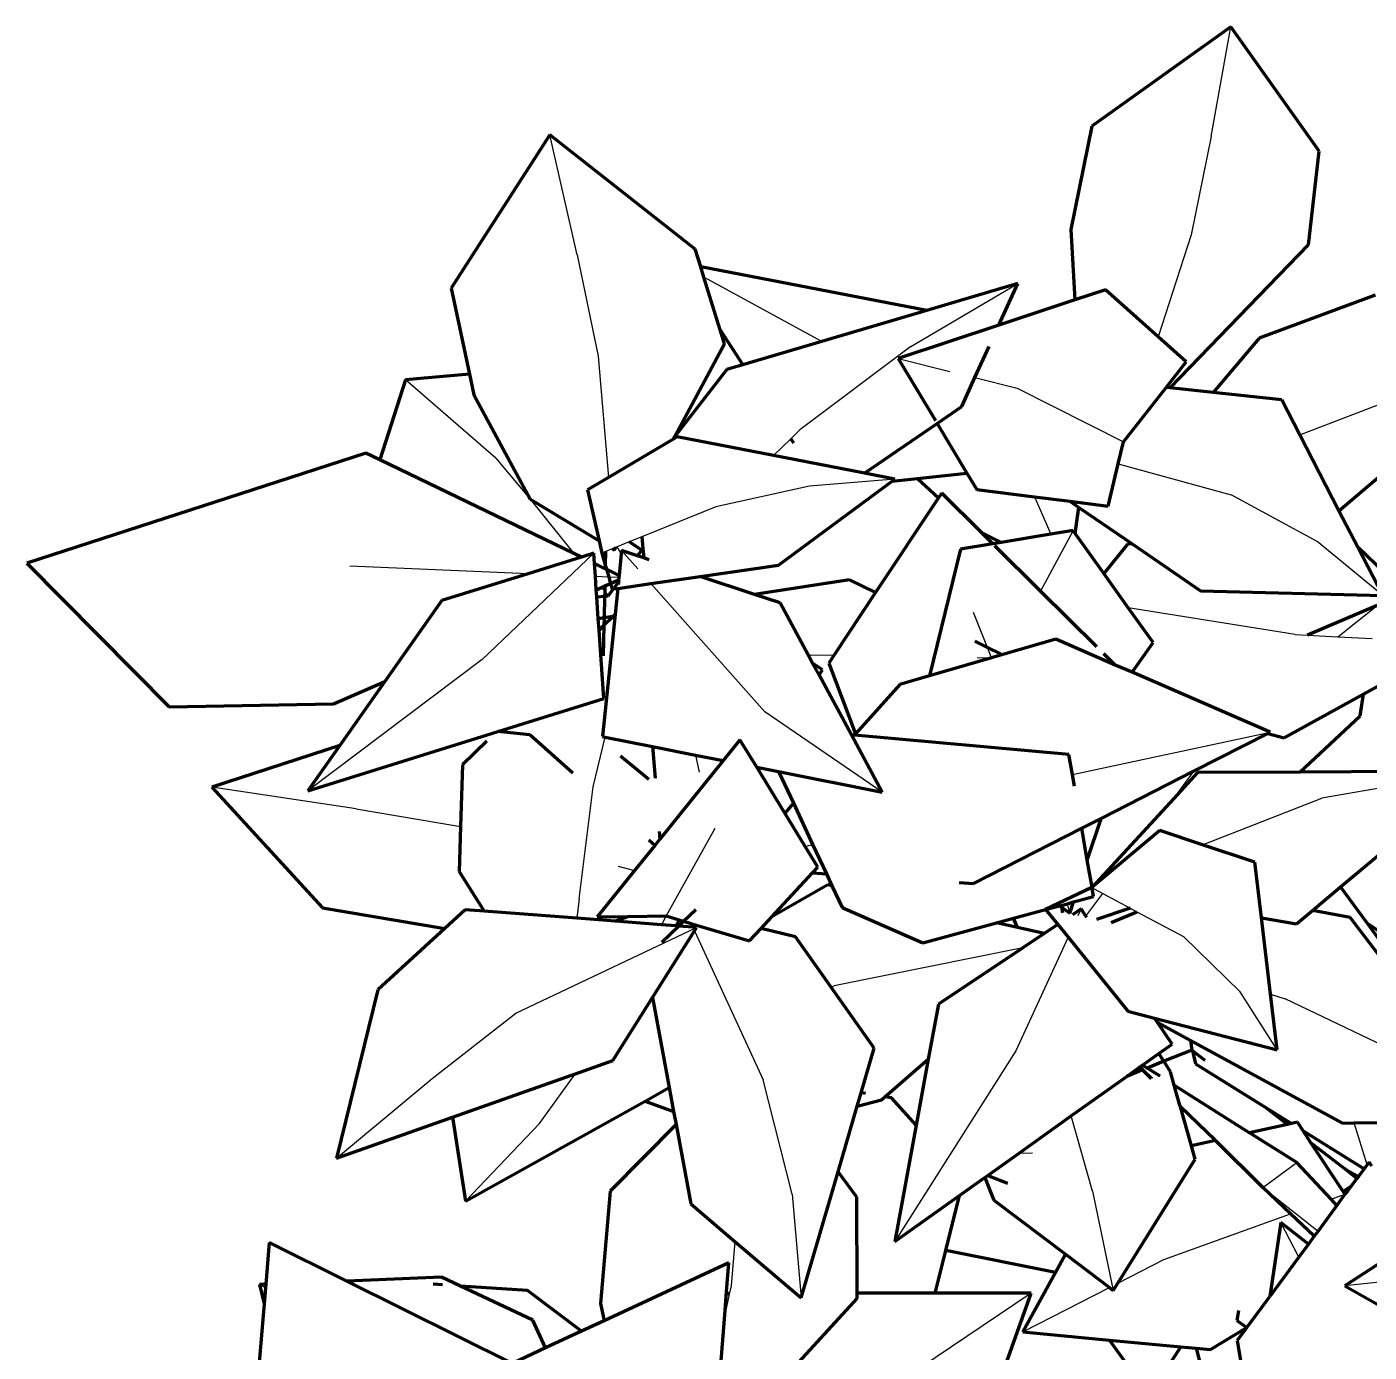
# Model space of a CAD drawing. Header units: millimetres. Extents: x 4307 to 31003, y 2809 to 20009.
# Drawn here: x 7111 to 7200.2, y 8266.5 to 8354.7 of the extents above; entities that cross this region are included whole.
import ezdxf

# ---------------------------------------------------------------- set-up
doc = ezdxf.new("R2010")
doc.units = ezdxf.units.MM
doc.layers.add('ProfileEdges', color=7, linetype='Continuous')

msp = doc.modelspace()

# ---------------------------------------------------------------- linework, layer by layer
for p, q in [((7189.738, 8347.367), (7191.049, 8354.67)), ((7147.574, 8339.5), (7145.754, 8347.488)), ((7189.738, 8347.367), (7188.409, 8340.842)), ((7188.409, 8340.842), (7186.206, 8334.046)), ((7147.574, 8339.5), (7148.984, 8332.766)), ((7163.835, 8333.738), (7156.003, 8338.01)), ((7169.769, 8333.395), (7176.886, 8337.602)), ((7169.769, 8333.395), (7162.392, 8327.855)), ((7148.984, 8332.766), (7149.657, 8324.689)), ((7168.925, 8332.607), (7172.365, 8331.753)), ((7174.025, 8331.34), (7176.83, 8330.644)), ((7142.175, 8325.985), (7136.156, 8331.178)), ((7176.83, 8330.644), (7183.907, 8327.069)), ((7195.62, 8327.534), (7202.51, 8330.179)), ((7161.788, 8327.267), (7162.392, 8327.855)), ((7160.64, 8326.146), (7161.788, 8327.267)), ((7142.175, 8325.985), (7144.459, 8323.249)), ((7183.556, 8325.6), (7191.055, 8323.534)), ((7168.692, 8324.574), (7163.018, 8324.111)), ((7144.459, 8323.249), (7147.35, 8319.636)), ((7163.018, 8324.111), (7156.794, 8322.743)), ((7177.992, 8323.406), (7179.074, 8320.911)), ((7196.787, 8320.424), (7191.055, 8323.534)), ((7156.794, 8322.743), (7151.88, 8320.746)), ((7151.88, 8320.746), (7151.04, 8320.404)), ((7180.551, 8321.155), (7178.384, 8317.14)), ((7149.471, 8319.766), (7149.22, 8319.664)), ((7149.913, 8319.946), (7149.471, 8319.766)), ((7150.049, 8320.001), (7149.913, 8319.946)), ((7150.162, 8320.047), (7150.049, 8320.001)), ((7150.049, 8320.001), (7150.061, 8319.856)), ((7150.248, 8320.082), (7150.162, 8320.047)), ((7151.04, 8320.404), (7150.248, 8320.082)), ((7150.511, 8319.609), (7150.248, 8320.082)), ((7151.608, 8318.617), (7150.533, 8319.829)), ((7201.135, 8316.84), (7196.787, 8320.424)), ((7144.329, 8318.29), (7132.472, 8318.784)), ((7148.679, 8319.647), (7141.258, 8312.576)), ((7149.676, 8318.067), (7148.788, 8318.104)), ((7150.351, 8318.039), (7149.676, 8318.067)), ((7149.191, 8317.378), (7149.41, 8317.11)), ((7149.41, 8317.11), (7149.65, 8316.815)), ((7160.057, 8309.099), (7152.481, 8317.634)), ((7198.16, 8314.096), (7200.768, 8316.172)), ((7174.859, 8313.377), (7173.928, 8315.704)), ((7195.307, 8314.237), (7184.216, 8316.025)), ((7195.307, 8314.237), (7196.137, 8314.196)), ((7196.137, 8314.196), (7198.16, 8314.096)), ((7198.16, 8314.096), (7200.43, 8313.983)), ((7141.258, 8312.576), (7129.675, 8303.857)), ((7163.082, 8312.877), (7162.937, 8312.893)), ((7164.641, 8312.85), (7163.082, 8312.877)), ((7175.071, 8312.669), (7174.182, 8312.684)), ((7175.135, 8312.687), (7174.859, 8313.377)), ((7167.861, 8303.761), (7160.057, 8309.099)), ((7148.637, 8304.109), (7149.441, 8307.418)), ((7180.502, 8304.929), (7193.665, 8307.746)), ((7155.435, 8306.228), (7155.698, 8305.087)), ((7187.245, 8303.339), (7188.611, 8305.17)), ((7207.496, 8305.151), (7197.095, 8303.357)), ((7132.875, 8302.639), (7123.279, 8304.084)), ((7147.711, 8296.665), (7148.637, 8304.109)), ((7189.152, 8300.262), (7197.095, 8303.357)), ((7132.875, 8302.639), (7139.827, 8301.471)), ((7156.728, 8301.332), (7153.487, 8295.523)), ((7162.741, 8300.136), (7163.231, 8300.285)), ((7150.297, 8298.843), (7151.399, 8298.555)), ((7147.711, 8296.665), (7147.563, 8295.369)), ((7181.403, 8295.511), (7182.528, 8297.018)), ((7181.909, 8297.348), (7182.528, 8297.018)), ((7182.528, 8297.018), (7184.345, 8296.046)), ((7180.343, 8295.708), (7180.169, 8296.341)), ((7181.081, 8295.989), (7180.871, 8295.532)), ((7184.345, 8296.046), (7184.788, 8295.808)), ((7184.788, 8295.808), (7187.893, 8294.148)), ((7143.503, 8289.056), (7155.523, 8294.762)), ((7153.487, 8295.523), (7153.189, 8294.94)), ((7155.144, 8295.031), (7155.259, 8294.782)), ((7155.376, 8294.528), (7159.935, 8284.627)), ((7180.214, 8294.105), (7176.736, 8286.545)), ((7191.656, 8290.472), (7187.893, 8294.148)), ((7177.206, 8293.404), (7164.676, 8290.878)), ((7164.44, 8290.814), (7164.676, 8290.878)), ((7194.13, 8286.623), (7191.656, 8290.472)), ((7193.683, 8290.33), (7194.647, 8290.015)), ((7202.809, 8286.092), (7194.647, 8290.015)), ((7137.929, 8284.71), (7143.503, 8289.056)), ((7176.736, 8286.545), (7168.7, 8273.86)), ((7145.081, 8281.724), (7147.383, 8284.916)), ((7147.383, 8284.916), (7147.46, 8285.023)), ((7185.055, 8285.523), (7185.263, 8285.317)), ((7185.403, 8285.373), (7185.105, 8285.559)), ((7185.263, 8285.317), (7185.86, 8284.723)), ((7186.231, 8284.857), (7185.403, 8285.373)), ((7131.587, 8279.418), (7137.929, 8284.71)), ((7161.882, 8277.017), (7159.935, 8284.627)), ((7192.271, 8281.088), (7187.302, 8284.188)), ((7181.836, 8277.211), (7180.432, 8282.226)), ((7187.655, 8282.941), (7190.027, 8280.584)), ((7145.081, 8281.724), (7140.15, 8276.544)), ((7200.099, 8278.978), (7199.236, 8281.759)), ((7176.962, 8279.752), (7177.857, 8279.762)), ((7193.165, 8277.468), (7195.429, 8279.118)), ((7161.882, 8277.017), (7162.465, 8270.117)), ((7181.836, 8277.211), (7183.222, 8270.613)), ((7193.165, 8277.468), (7196.839, 8274.565)), ((7197.709, 8276.682), (7198.62, 8277.012)), ((7198.459, 8277.257), (7198.575, 8277.238)), ((7198.575, 8277.238), (7198.789, 8277.205)), ((7186.59, 8272.66), (7195.016, 8275.708)), ((7195.562, 8272.836), (7194.358, 8275.124)), ((7158.068, 8273.865), (7157.813, 8270.929)), ((7183.52, 8271.09), (7186.59, 8272.66)), ((7208.818, 8271.982), (7198.623, 8270.915)), ((7126.852, 8270.794), (7126.454, 8271.008)), ((7157.813, 8270.929), (7157.692, 8270.374)), ((7177.204, 8267.859), (7182.966, 8270.807)), ((7157.692, 8270.374), (7157.391, 8268.99)), ((7177.774, 8270.429), (7170.298, 8265.398))]:
    msp.add_line(p, q)
at = {"layer": 'ProfileEdges', "lineweight": 211}
for p, q in [((7191.049, 8354.67), (7181.792, 8348.068)), ((7196.903, 8346.394), (7191.049, 8354.67)), ((7145.754, 8347.488), (7139.201, 8337.282)), ((7155.428, 8339.875), (7145.754, 8347.488)), ((7181.792, 8348.068), (7180.404, 8341.182)), ((7196.208, 8340.161), (7196.903, 8346.394)), ((7180.404, 8341.182), (7180.668, 8336.503)), ((7155.79, 8338.703), (7155.428, 8339.875)), ((7187.012, 8330.652), (7196.208, 8340.161)), ((7170.834, 8335.81), (7155.79, 8338.703)), ((7156.003, 8338.01), (7155.79, 8338.703)), ((7157.081, 8334.516), (7156.003, 8338.01)), ((7176.886, 8337.602), (7170.834, 8335.81)), ((7175.618, 8334.828), (7176.886, 8337.602)), ((7139.201, 8337.282), (7140.412, 8331.559)), ((7182.707, 8337.18), (7180.668, 8336.503)), ((7186.206, 8334.046), (7182.707, 8337.18)), ((7200.638, 8336.825), (7192.918, 8333.967)), ((7170.834, 8335.81), (7163.835, 8333.738)), ((7180.668, 8336.503), (7175.618, 8334.828)), ((7157.081, 8334.516), (7158.593, 8332.186)), ((7157.367, 8333.587), (7157.081, 8334.516)), ((7175.618, 8334.828), (7168.925, 8332.607)), ((7188.063, 8332.382), (7186.206, 8334.046)), ((7192.918, 8333.967), (7189.86, 8330.348)), ((7154.082, 8327.413), (7157.367, 8333.587)), ((7163.835, 8333.738), (7158.593, 8332.186)), ((7174.025, 8331.34), (7174.965, 8333.398)), ((7158.593, 8332.186), (7157.534, 8331.873)), ((7168.925, 8332.607), (7171.395, 8328.481)), ((7186.733, 8330.682), (7188.063, 8332.382)), ((7140.412, 8331.559), (7136.156, 8331.178)), ((7140.412, 8331.559), (7140.703, 8330.184)), ((7157.534, 8331.873), (7154.082, 8327.413)), ((7173.147, 8329.418), (7174.025, 8331.34)), ((7136.156, 8331.178), (7134.468, 8325.863)), ((7183.907, 8327.069), (7186.733, 8330.682)), ((7187.012, 8330.652), (7186.733, 8330.682)), ((7189.86, 8330.348), (7187.012, 8330.652)), ((7140.703, 8330.184), (7144.459, 8323.249)), ((7194.421, 8329.86), (7189.86, 8330.348)), ((7195.62, 8327.534), (7194.421, 8329.86)), ((7171.509, 8328.292), (7173.147, 8329.418)), ((7166.672, 8324.968), (7171.509, 8328.292)), ((7171.509, 8328.292), (7173.492, 8324.978)), ((7154.006, 8327.27), (7149.657, 8324.689)), ((7154.006, 8327.27), (7154.082, 8327.413)), ((7154.224, 8327.399), (7154.006, 8327.27)), ((7160.64, 8326.146), (7154.224, 8327.399)), ((7161.788, 8327.267), (7161.958, 8327.005)), ((7183.556, 8325.6), (7183.907, 8327.069)), ((7198.227, 8322.48), (7195.62, 8327.534)), ((7198.227, 8322.48), (7203.466, 8326.939)), ((7133.534, 8326.315), (7110.988, 8318.996)), ((7134.468, 8325.863), (7133.534, 8326.315)), ((7166.672, 8324.968), (7160.64, 8326.146)), ((7147.35, 8319.636), (7134.468, 8325.863)), ((7182.885, 8322.789), (7183.556, 8325.6)), ((7149.657, 8324.689), (7148.269, 8323.866)), ((7160.954, 8318.857), (7168.529, 8324.453)), ((7168.692, 8324.574), (7166.672, 8324.968)), ((7168.529, 8324.453), (7170.209, 8324.631)), ((7168.529, 8324.453), (7168.692, 8324.574)), ((7170.209, 8324.631), (7173.492, 8324.978)), ((7170.209, 8324.631), (7171.612, 8323.328)), ((7173.492, 8324.978), (7174.143, 8323.892)), ((7144.459, 8323.249), (7149.036, 8320.477)), ((7148.269, 8323.866), (7149.036, 8320.477)), ((7171.612, 8323.328), (7167.422, 8317.031)), ((7171.822, 8323.644), (7171.612, 8323.328)), ((7174.484, 8321.006), (7171.822, 8323.644)), ((7174.143, 8323.892), (7177.992, 8323.406)), ((7177.992, 8323.406), (7180.345, 8323.109)), ((7180.345, 8323.109), (7180.933, 8322.705)), ((7180.345, 8323.109), (7182.885, 8322.789)), ((7180.691, 8320.959), (7180.933, 8322.705)), ((7180.933, 8322.705), (7184.479, 8320.268)), ((7199.477, 8320.056), (7198.227, 8322.48)), ((7151.88, 8320.746), (7151.951, 8319.963)), ((7174.484, 8321.006), (7175.766, 8320.364)), ((7175.222, 8320.274), (7174.484, 8321.006)), ((7179.074, 8320.911), (7175.766, 8320.364)), ((7180.551, 8321.155), (7179.074, 8320.911)), ((7180.691, 8320.959), (7180.551, 8321.155)), ((7182.591, 8318.299), (7180.691, 8320.959)), ((7149.036, 8320.477), (7149.22, 8319.664)), ((7149.471, 8319.766), (7149.45, 8318.858)), ((7149.913, 8319.946), (7150.061, 8319.856)), ((7150.061, 8319.856), (7150.162, 8320.047)), ((7150.533, 8319.829), (7150.511, 8319.609)), ((7151.596, 8319.478), (7150.533, 8319.829)), ((7151.871, 8319.854), (7151.04, 8320.404)), ((7151.596, 8319.478), (7151.871, 8319.854)), ((7151.871, 8319.854), (7151.951, 8319.963)), ((7151.966, 8319.792), (7151.871, 8319.854)), ((7151.951, 8319.963), (7151.966, 8319.792)), ((7151.966, 8319.792), (7152.006, 8319.342)), ((7173.073, 8319.918), (7171.005, 8311.488)), ((7175.222, 8320.274), (7173.073, 8319.918)), ((7175.766, 8320.364), (7175.222, 8320.274)), ((7178.384, 8317.14), (7175.345, 8320.152)), ((7184.169, 8320.264), (7182.591, 8318.299)), ((7184.479, 8320.268), (7184.169, 8320.264)), ((7184.479, 8320.268), (7189.024, 8317.145)), ((7206.068, 8313.704), (7199.477, 8320.056)), ((7201.135, 8316.84), (7199.477, 8320.056)), ((7110.988, 8318.996), (7120.44, 8309.44)), ((7147.858, 8319.391), (7144.329, 8318.29)), ((7147.858, 8319.391), (7147.35, 8319.636)), ((7148.679, 8319.647), (7147.858, 8319.391)), ((7148.727, 8318.971), (7148.679, 8319.647)), ((7149.445, 8318.624), (7148.727, 8318.971)), ((7148.788, 8318.104), (7148.727, 8318.971)), ((7149.22, 8319.664), (7149.45, 8318.858)), ((7149.45, 8318.858), (7149.445, 8318.624)), ((7149.45, 8318.858), (7149.529, 8318.583)), ((7150.511, 8319.609), (7150.365, 8318.179)), ((7152.006, 8319.342), (7151.596, 8319.478)), ((7152.369, 8319.223), (7152.006, 8319.342)), ((7155.75, 8318.106), (7160.954, 8318.857)), ((7144.329, 8318.29), (7138.585, 8316.499)), ((7148.849, 8317.229), (7148.788, 8318.104)), ((7149.529, 8318.583), (7149.445, 8318.624)), ((7149.529, 8318.583), (7149.676, 8318.067)), ((7150.365, 8318.179), (7149.529, 8318.583)), ((7149.676, 8318.067), (7149.798, 8317.641)), ((7150.351, 8318.039), (7150.334, 8317.874)), ((7150.365, 8318.179), (7150.351, 8318.039)), ((7152.481, 8317.634), (7155.75, 8318.106)), ((7159.377, 8316.909), (7155.75, 8318.106)), ((7184.216, 8316.025), (7182.591, 8318.299)), ((7148.849, 8317.229), (7149.191, 8317.378)), ((7148.883, 8316.743), (7148.849, 8317.229)), ((7149.191, 8317.378), (7149.418, 8317.476)), ((7149.41, 8317.11), (7149.402, 8316.792)), ((7149.418, 8317.476), (7149.41, 8317.11)), ((7149.418, 8317.476), (7149.798, 8317.641)), ((7149.65, 8316.815), (7149.986, 8317.274)), ((7149.798, 8317.641), (7150.334, 8317.874)), ((7149.798, 8317.641), (7149.906, 8317.263)), ((7149.906, 8317.263), (7149.986, 8317.274)), ((7149.986, 8317.274), (7150.277, 8317.316)), ((7150.076, 8317.398), (7150.319, 8317.731)), ((7150.277, 8317.316), (7150.099, 8315.572)), ((7150.277, 8317.316), (7152.481, 8317.634)), ((7150.319, 8317.731), (7150.304, 8317.579)), ((7150.334, 8317.874), (7150.319, 8317.731)), ((7165.68, 8317.887), (7159.377, 8316.909)), ((7167.422, 8317.031), (7164.641, 8312.85)), ((7167.422, 8317.031), (7165.68, 8317.887)), ((7182.14, 8313.417), (7178.384, 8317.14)), ((7189.024, 8317.145), (7201.135, 8316.84)), ((7138.585, 8316.499), (7134.8, 8311.129)), ((7148.883, 8316.743), (7149.402, 8316.792)), ((7148.985, 8315.296), (7148.883, 8316.743)), ((7149.402, 8316.792), (7149.369, 8315.356)), ((7149.402, 8316.792), (7149.65, 8316.815)), ((7161.075, 8316.348), (7159.377, 8316.909)), ((7162.937, 8312.893), (7161.075, 8316.348)), ((7200.768, 8316.172), (7196.137, 8314.196)), ((7149.369, 8315.356), (7148.985, 8315.296)), ((7149.039, 8314.527), (7148.985, 8315.296)), ((7150.099, 8315.572), (7149.271, 8307.452)), ((7149.975, 8315.45), (7149.357, 8314.841)), ((7149.369, 8315.356), (7149.357, 8314.841)), ((7149.975, 8315.45), (7149.369, 8315.356)), ((7150.099, 8315.572), (7149.975, 8315.45)), ((7185.872, 8313.705), (7184.216, 8316.025)), ((7149.357, 8314.841), (7149.039, 8314.527)), ((7149.358, 8309.99), (7149.039, 8314.527)), ((7149.357, 8314.841), (7149.31, 8312.831)), ((7174.859, 8313.377), (7174.012, 8313.793)), ((7179.4, 8313.926), (7175.135, 8312.687)), ((7183.357, 8312.212), (7179.4, 8313.926)), ((7184.469, 8311.73), (7185.872, 8313.705)), ((7199.856, 8310.277), (7206.068, 8313.704)), ((7163.236, 8312.34), (7162.937, 8312.893)), ((7164.641, 8312.85), (7164.301, 8312.34)), ((7175.071, 8312.669), (7171.005, 8311.488)), ((7175.715, 8312.957), (7174.859, 8313.377)), ((7175.135, 8312.687), (7175.071, 8312.669)), ((7183.357, 8312.212), (7182.594, 8312.967)), ((7163.894, 8311.904), (7163.236, 8312.34)), ((7163.659, 8311.555), (7163.236, 8312.34)), ((7163.659, 8311.555), (7163.894, 8311.904)), ((7164.301, 8312.34), (7166.089, 8307.634)), ((7184.469, 8311.73), (7183.357, 8312.212)), ((7193.665, 8307.746), (7184.469, 8311.73)), ((7131.38, 8309.644), (7134.8, 8311.129)), ((7134.8, 8311.129), (7131.789, 8306.856)), ((7165.81, 8307.565), (7163.659, 8311.555)), ((7169.029, 8310.914), (7166.089, 8307.634)), ((7171.005, 8311.488), (7169.029, 8310.914)), ((7142.3, 8307.79), (7149.358, 8309.99)), ((7194.585, 8307.37), (7199.856, 8310.277)), ((7199.632, 8308.828), (7199.856, 8310.277)), ((7120.44, 8309.44), (7131.38, 8309.644)), ((7195.626, 8305.094), (7199.632, 8308.828)), ((7129.675, 8303.857), (7142.3, 8307.79)), ((7144.439, 8307.565), (7142.3, 8307.79)), ((7147.3, 8305.032), (7144.439, 8307.565)), ((7149.271, 8307.452), (7149.441, 8307.418)), ((7149.441, 8307.418), (7152.591, 8306.793)), ((7158.4, 8307.24), (7157.288, 8305.86)), ((7159.513, 8305.419), (7158.4, 8307.24)), ((7166.012, 8307.547), (7165.81, 8307.565)), ((7167.861, 8303.761), (7165.81, 8307.565)), ((7166.089, 8307.634), (7166.012, 8307.547)), ((7180.267, 8306.275), (7166.012, 8307.547)), ((7188.611, 8305.17), (7193.508, 8307.666)), ((7193.508, 8307.666), (7193.665, 8307.746)), ((7193.508, 8307.666), (7194.585, 8307.37)), ((7131.789, 8306.856), (7123.279, 8304.084)), ((7131.789, 8306.856), (7129.675, 8303.857)), ((7141.563, 8307.156), (7139.963, 8305.578)), ((7152.591, 8306.793), (7152.756, 8304.68)), ((7152.591, 8306.793), (7155.435, 8306.228)), ((7139.963, 8305.578), (7139.827, 8301.471)), ((7150.45, 8306.175), (7152.341, 8304.622)), ((7157.288, 8305.86), (7153.072, 8300.63)), ((7155.435, 8306.228), (7157.288, 8305.86)), ((7159.513, 8305.419), (7160.972, 8305.129)), ((7161.375, 8302.372), (7159.513, 8305.419)), ((7180.502, 8304.929), (7180.267, 8306.275)), ((7160.972, 8305.129), (7167.861, 8303.761)), ((7160.972, 8305.129), (7161.955, 8303.02)), ((7180.637, 8304.155), (7180.502, 8304.929)), ((7182.409, 8302.012), (7188.611, 8305.17)), ((7188.834, 8305.062), (7187.245, 8303.339)), ((7195.626, 8305.094), (7188.834, 8305.062)), ((7207.496, 8305.151), (7195.626, 8305.094)), ((7198.336, 8297.461), (7207.496, 8305.151)), ((7123.279, 8304.084), (7130.64, 8296.055)), ((7161.955, 8303.02), (7161.375, 8302.372)), ((7161.955, 8303.02), (7163.231, 8300.285)), ((7187.245, 8303.339), (7181.809, 8297.445)), ((7162.741, 8300.136), (7161.375, 8302.372)), ((7181.126, 8301.358), (7182.409, 8302.012)), ((7181.498, 8299.229), (7182.409, 8302.012)), ((7139.827, 8301.471), (7139.728, 8298.478)), ((7153.032, 8301.148), (7153.072, 8300.63)), ((7173.927, 8297.69), (7181.126, 8301.358)), ((7181.498, 8299.229), (7181.126, 8301.358)), ((7186.31, 8301.209), (7181.809, 8297.445)), ((7189.152, 8300.262), (7186.31, 8301.209)), ((7152.738, 8300.216), (7151.399, 8298.555)), ((7152.738, 8300.216), (7152.342, 8300.567)), ((7153.072, 8300.63), (7152.738, 8300.216)), ((7163.579, 8298.763), (7162.741, 8300.136)), ((7163.231, 8300.285), (7164.145, 8298.325)), ((7192.624, 8299.106), (7189.152, 8300.262)), ((7181.809, 8297.445), (7181.498, 8299.229)), ((7139.728, 8298.478), (7141.391, 8295.839)), ((7151.399, 8298.555), (7148.907, 8295.463)), ((7160.531, 8295.471), (7163.228, 8298.384)), ((7163.228, 8298.384), (7163.579, 8298.763)), ((7163.228, 8298.384), (7164.145, 8298.325)), ((7164.145, 8298.325), (7164.512, 8297.538)), ((7193.07, 8295.408), (7192.624, 8299.106)), ((7164.241, 8297.599), (7160.531, 8295.471)), ((7164.512, 8297.538), (7164.241, 8297.599)), ((7164.512, 8297.538), (7165.192, 8296.081)), ((7172.98, 8297.752), (7173.927, 8297.69)), ((7181.799, 8297.407), (7178.717, 8295.956)), ((7181.809, 8297.445), (7181.799, 8297.407)), ((7181.823, 8297.363), (7181.799, 8297.407)), ((7181.823, 8297.363), (7181.909, 8297.348)), ((7181.919, 8296.815), (7181.823, 8297.363)), ((7196.461, 8295.887), (7198.336, 8297.461)), ((7200.126, 8295.014), (7198.336, 8297.461)), ((7180.588, 8296.454), (7181.919, 8296.815)), ((7130.64, 8296.055), (7138.782, 8294.699)), ((7140.129, 8295.935), (7138.782, 8294.699)), ((7141.391, 8295.839), (7140.129, 8295.935)), ((7147.563, 8295.369), (7141.391, 8295.839)), ((7154.653, 8295.175), (7155.457, 8295.949)), ((7165.192, 8296.081), (7170.571, 8293.744)), ((7176.581, 8295.37), (7178.717, 8295.956)), ((7178.717, 8295.956), (7179.643, 8296.199)), ((7178.717, 8295.956), (7179.528, 8294.953)), ((7179.643, 8296.199), (7179.758, 8296.23)), ((7179.643, 8296.199), (7179.781, 8296.102)), ((7179.758, 8296.23), (7180.169, 8296.341)), ((7179.758, 8296.23), (7179.781, 8296.102)), ((7179.781, 8296.102), (7180.343, 8295.708)), ((7179.781, 8296.102), (7179.846, 8295.734)), ((7180.169, 8296.341), (7180.588, 8296.454)), ((7180.343, 8295.708), (7180.588, 8296.454)), ((7181.081, 8295.989), (7180.504, 8295.604)), ((7181.403, 8295.511), (7181.081, 8295.989)), ((7184.345, 8296.046), (7182.112, 8295.287)), ((7183.092, 8295.094), (7184.788, 8295.808)), ((7195.407, 8295.002), (7196.461, 8295.887)), ((7198.97, 8295.423), (7196.461, 8295.887)), ((7138.782, 8294.699), (7134.328, 8290.614)), ((7148.997, 8295.259), (7147.563, 8295.369)), ((7148.907, 8295.463), (7149.161, 8295.466)), ((7149.161, 8295.466), (7148.997, 8295.259)), ((7150.11, 8295.174), (7148.997, 8295.259)), ((7149.161, 8295.466), (7150.953, 8295.49)), ((7150.11, 8295.174), (7150.953, 8295.49)), ((7153.189, 8294.94), (7150.11, 8295.174)), ((7150.953, 8295.49), (7153.487, 8295.523)), ((7154.139, 8294.867), (7153.189, 8294.94)), ((7153.213, 8293.788), (7154.32, 8294.853)), ((7153.487, 8295.523), (7154.364, 8295.264)), ((7154.364, 8295.264), (7154.139, 8294.867)), ((7154.32, 8294.853), (7154.139, 8294.867)), ((7154.32, 8294.853), (7154.653, 8295.175)), ((7155.259, 8294.782), (7154.32, 8294.853)), ((7154.364, 8295.264), (7154.653, 8295.175)), ((7154.653, 8295.175), (7155.144, 8295.031)), ((7155.144, 8295.031), (7159.044, 8293.864)), ((7155.523, 8294.762), (7155.259, 8294.782)), ((7155.376, 8294.528), (7155.523, 8294.762)), ((7159.044, 8293.864), (7159.806, 8294.687)), ((7159.806, 8294.687), (7160.531, 8295.471)), ((7162.087, 8294.133), (7159.806, 8294.687)), ((7170.571, 8293.744), (7175.468, 8295.069)), ((7175.468, 8295.069), (7176.581, 8295.37)), ((7176.864, 8294.754), (7175.468, 8295.069)), ((7176.864, 8294.754), (7176.581, 8295.37)), ((7178.633, 8294.356), (7176.864, 8294.754)), ((7179.528, 8294.953), (7178.633, 8294.356)), ((7179.528, 8294.953), (7180.214, 8294.105)), ((7181.468, 8295.414), (7181.403, 8295.511)), ((7193.07, 8295.408), (7195.407, 8295.002)), ((7193.683, 8290.33), (7193.07, 8295.408)), ((7204.343, 8288.346), (7198.97, 8295.423)), ((7204.989, 8291.711), (7200.126, 8295.014)), ((7204.569, 8288.89), (7200.126, 8295.014)), ((7152.594, 8290.105), (7155.376, 8294.528)), ((7164.44, 8290.814), (7162.087, 8294.133)), ((7178.633, 8294.356), (7177.206, 8293.404)), ((7180.214, 8294.105), (7184.187, 8289.192)), ((7177.206, 8293.404), (7171.593, 8289.659)), ((7134.328, 8290.614), (7131.587, 8279.418)), ((7167.334, 8286.732), (7164.44, 8290.814)), ((7194.13, 8286.623), (7193.683, 8290.33)), ((7149.95, 8285.902), (7152.594, 8290.105)), ((7152.594, 8290.105), (7153.7, 8284.105)), ((7171.593, 8289.659), (7170.922, 8285.993)), ((7184.187, 8289.192), (7185.963, 8288.733)), ((7186.169, 8288.426), (7185.963, 8288.733)), ((7185.963, 8288.733), (7194.13, 8286.623)), ((7187.128, 8287.002), (7186.169, 8288.426)), ((7186.169, 8288.426), (7188.354, 8287.24)), ((7166.461, 8283.754), (7167.334, 8286.732)), ((7186.261, 8286.384), (7187.128, 8287.002)), ((7188.354, 8287.24), (7188.448, 8286.601)), ((7188.354, 8287.24), (7198.466, 8281.75)), ((7147.46, 8285.023), (7149.95, 8285.902)), ((7168.03, 8283.493), (7170.922, 8285.993)), ((7170.922, 8285.993), (7170.119, 8281.607)), ((7185.173, 8285.608), (7186.261, 8286.384)), ((7186.592, 8285.853), (7185.489, 8285.408)), ((7186.592, 8285.853), (7186.261, 8286.384)), ((7188.448, 8286.601), (7186.592, 8285.853)), ((7187.032, 8285.145), (7186.592, 8285.853)), ((7188.5, 8286.56), (7188.448, 8286.601)), ((7189.341, 8285.906), (7188.5, 8286.56)), ((7188.5, 8286.56), (7188.686, 8285.697)), ((7139.292, 8282.139), (7147.271, 8284.956)), ((7147.271, 8284.956), (7147.46, 8285.023)), ((7147.271, 8284.956), (7147.383, 8284.916)), ((7184.116, 8284.854), (7184.975, 8285.467)), ((7185.168, 8285.278), (7184.116, 8284.854)), ((7184.975, 8285.467), (7185.055, 8285.523)), ((7185.168, 8285.278), (7184.975, 8285.467)), ((7185.055, 8285.523), (7185.105, 8285.559)), ((7185.105, 8285.559), (7185.173, 8285.608)), ((7185.263, 8285.317), (7185.168, 8285.278)), ((7185.77, 8284.691), (7185.168, 8285.278)), ((7185.173, 8285.608), (7185.489, 8285.408)), ((7185.489, 8285.408), (7185.403, 8285.373)), ((7185.489, 8285.408), (7186.313, 8284.886)), ((7187.278, 8284.275), (7187.032, 8285.145)), ((7188.686, 8285.697), (7193.333, 8282.801)), ((7152.094, 8283.209), (7153.7, 8284.105)), ((7153.7, 8284.105), (7153.992, 8282.521)), ((7180.432, 8282.226), (7184.116, 8284.854)), ((7187.278, 8284.275), (7192.271, 8281.088)), ((7187.302, 8284.188), (7187.278, 8284.275)), ((7187.655, 8282.941), (7187.302, 8284.188)), ((7140.15, 8276.544), (7152.094, 8283.209)), ((7152.094, 8283.209), (7153.992, 8282.521)), ((7166.204, 8282.875), (7166.461, 8283.754)), ((7166.204, 8282.875), (7167.81, 8283.302)), ((7166.758, 8283.705), (7166.461, 8283.754)), ((7167.81, 8283.302), (7168.03, 8283.493)), ((7168.473, 8283.419), (7168.03, 8283.493)), ((7170.119, 8281.607), (7168.473, 8283.419)), ((7153.992, 8282.521), (7154.153, 8281.65)), ((7164.921, 8278.498), (7166.204, 8282.875)), ((7176.962, 8279.752), (7180.432, 8282.226)), ((7187.69, 8282.815), (7187.655, 8282.941)), ((7190.027, 8280.584), (7187.69, 8282.815)), ((7188.422, 8280.224), (7187.69, 8282.815)), ((7194.804, 8281.656), (7193.333, 8282.801)), ((7193.333, 8282.801), (7195.073, 8281.717)), ((7131.587, 8279.418), (7139.292, 8282.139)), ((7139.292, 8282.139), (7140.15, 8276.544)), ((7154.153, 8281.65), (7149.772, 8277.216)), ((7154.153, 8281.65), (7155.126, 8276.371)), ((7170.119, 8281.607), (7168.7, 8273.86)), ((7194.804, 8281.656), (7192.271, 8281.088)), ((7195.073, 8281.717), (7194.804, 8281.656)), ((7195.469, 8281.806), (7195.073, 8281.717)), ((7195.843, 8281.236), (7195.469, 8281.806)), ((7198.466, 8281.75), (7199.236, 8281.759)), ((7199.236, 8281.759), (7201.621, 8281.789)), ((7190.027, 8280.584), (7188.422, 8280.224)), ((7190.027, 8280.584), (7193.165, 8277.468)), ((7195.429, 8279.118), (7192.271, 8281.088)), ((7195.843, 8281.236), (7199.9, 8278.708)), ((7196.366, 8280.441), (7195.843, 8281.236)), ((7198.616, 8278.691), (7196.366, 8280.441)), ((7198.459, 8277.257), (7196.366, 8280.441)), ((7174.883, 8278.269), (7176.962, 8279.752)), ((7188.671, 8279.34), (7188.422, 8280.224)), ((7183.52, 8271.09), (7188.671, 8279.34)), ((7197.709, 8276.682), (7195.429, 8279.118)), ((7198.616, 8278.691), (7199.517, 8278.19)), ((7199.423, 8278.063), (7198.616, 8278.691)), ((7199.9, 8278.708), (7199.517, 8278.19)), ((7200.099, 8278.978), (7199.9, 8278.708)), ((7200.226, 8279.151), (7200.099, 8278.978)), ((7200.408, 8278.869), (7200.226, 8279.151)), ((7162.465, 8270.117), (7164.921, 8278.498)), ((7166.175, 8276.811), (7164.921, 8278.498)), ((7172.996, 8276.924), (7174.694, 8278.135)), ((7174.694, 8278.135), (7174.883, 8278.269)), ((7174.694, 8278.135), (7175.272, 8276.625)), ((7174.883, 8278.269), (7176.199, 8277.749)), ((7199.423, 8278.063), (7199.04, 8277.545)), ((7199.517, 8278.19), (7199.423, 8278.063)), ((7149.772, 8277.216), (7149.14, 8269.752)), ((7168.7, 8273.86), (7172.996, 8276.924)), ((7172.089, 8273.279), (7172.996, 8276.924)), ((7195.016, 8275.708), (7193.165, 8277.468)), ((7198.62, 8277.012), (7198.097, 8276.268)), ((7198.502, 8277.19), (7198.459, 8277.257)), ((7198.575, 8277.238), (7198.502, 8277.19)), ((7198.62, 8277.012), (7198.502, 8277.19)), ((7199.04, 8277.545), (7198.575, 8277.238)), ((7198.789, 8277.205), (7198.62, 8277.012)), ((7199.04, 8277.545), (7198.789, 8277.205)), ((7155.126, 8276.371), (7158.068, 8273.865)), ((7166.202, 8270.426), (7166.175, 8276.811)), ((7175.272, 8276.625), (7180.043, 8273.017)), ((7198.097, 8276.268), (7196.839, 8274.565)), ((7198.097, 8276.268), (7197.709, 8276.682)), ((7194.358, 8275.124), (7193.626, 8270.216)), ((7196.198, 8273.698), (7194.358, 8275.124)), ((7196.583, 8274.218), (7195.016, 8275.708)), ((7196.583, 8274.218), (7196.198, 8273.698)), ((7196.839, 8274.565), (7196.583, 8274.218)), ((7127.11, 8273.807), (7126.872, 8271.024)), ((7132.268, 8271.239), (7127.11, 8273.807)), ((7158.068, 8273.865), (7162.465, 8270.117)), ((7171.38, 8270.428), (7172.089, 8273.279)), ((7179.372, 8271.799), (7172.089, 8273.279)), ((7196.198, 8273.698), (7195.562, 8272.836)), ((7203.482, 8274.096), (7198.623, 8270.915)), ((7157.665, 8272.439), (7149.372, 8268.59)), ((7157.512, 8270.514), (7157.665, 8272.439)), ((7180.043, 8273.017), (7179.372, 8271.799)), ((7180.043, 8273.017), (7182.966, 8270.807)), ((7195.562, 8272.836), (7193.626, 8270.216)), ((7138.566, 8271.49), (7132.268, 8271.239)), ((7139.816, 8270.902), (7138.566, 8271.49)), ((7179.372, 8271.799), (7177.204, 8267.859)), ((7126.872, 8271.024), (7126.454, 8271.008)), ((7126.454, 8271.008), (7126.761, 8269.73)), ((7126.852, 8270.794), (7126.761, 8269.73)), ((7126.872, 8271.024), (7126.852, 8270.794)), ((7143.331, 8265.73), (7132.268, 8271.239)), ((7138.624, 8270.98), (7137.998, 8271.022)), ((7144.28, 8270.609), (7139.816, 8270.902)), ((7144.624, 8268.642), (7139.816, 8270.902)), ((7147.872, 8267.894), (7144.28, 8270.609)), ((7182.966, 8270.807), (7183.222, 8270.613)), ((7183.222, 8270.613), (7183.52, 8271.09)), ((7198.623, 8270.915), (7200.962, 8269.593)), ((7126.761, 8269.73), (7125.988, 8260.706)), ((7149.14, 8269.752), (7149.372, 8268.59)), ((7157.391, 8268.99), (7157.512, 8270.514)), ((7157.512, 8270.514), (7157.692, 8270.374)), ((7159.348, 8262.618), (7166.204, 8270.082)), ((7171.38, 8270.428), (7166.202, 8270.426)), ((7166.204, 8270.082), (7166.202, 8270.426)), ((7177.774, 8270.429), (7171.38, 8270.428)), ((7174.442, 8261.101), (7177.774, 8270.429)), ((7192.098, 8268.146), (7193.626, 8270.216)), ((7156.737, 8260.761), (7157.391, 8268.99)), ((7191.555, 8269.27), (7191.447, 8268.606)), ((7145.479, 8266.783), (7144.624, 8268.642)), ((7149.372, 8268.59), (7147.872, 8267.894)), ((7189.684, 8266.675), (7192.098, 8268.146)), ((7191.447, 8268.606), (7192.098, 8268.146)), ((7192.098, 8268.146), (7191.453, 8267.273)), ((7147.872, 8267.894), (7145.479, 8266.783)), ((7177.204, 8267.859), (7182.977, 8267.311)), ((7185.595, 8263.666), (7182.977, 8267.311)), ((7182.977, 8267.311), (7187.71, 8266.862)), ((7191.453, 8267.273), (7191.739, 8265.558)), ((7145.479, 8266.783), (7143.37, 8265.804)), ((7187.71, 8266.862), (7185.595, 8263.666)), ((7187.71, 8266.862), (7188.731, 8266.766)), ((7188.731, 8266.766), (7189.684, 8266.675)), ((7188.731, 8266.766), (7189.251, 8264.762))]:
    msp.add_line(p, q, dxfattribs=at)

doc.saveas('drawing.dxf')
